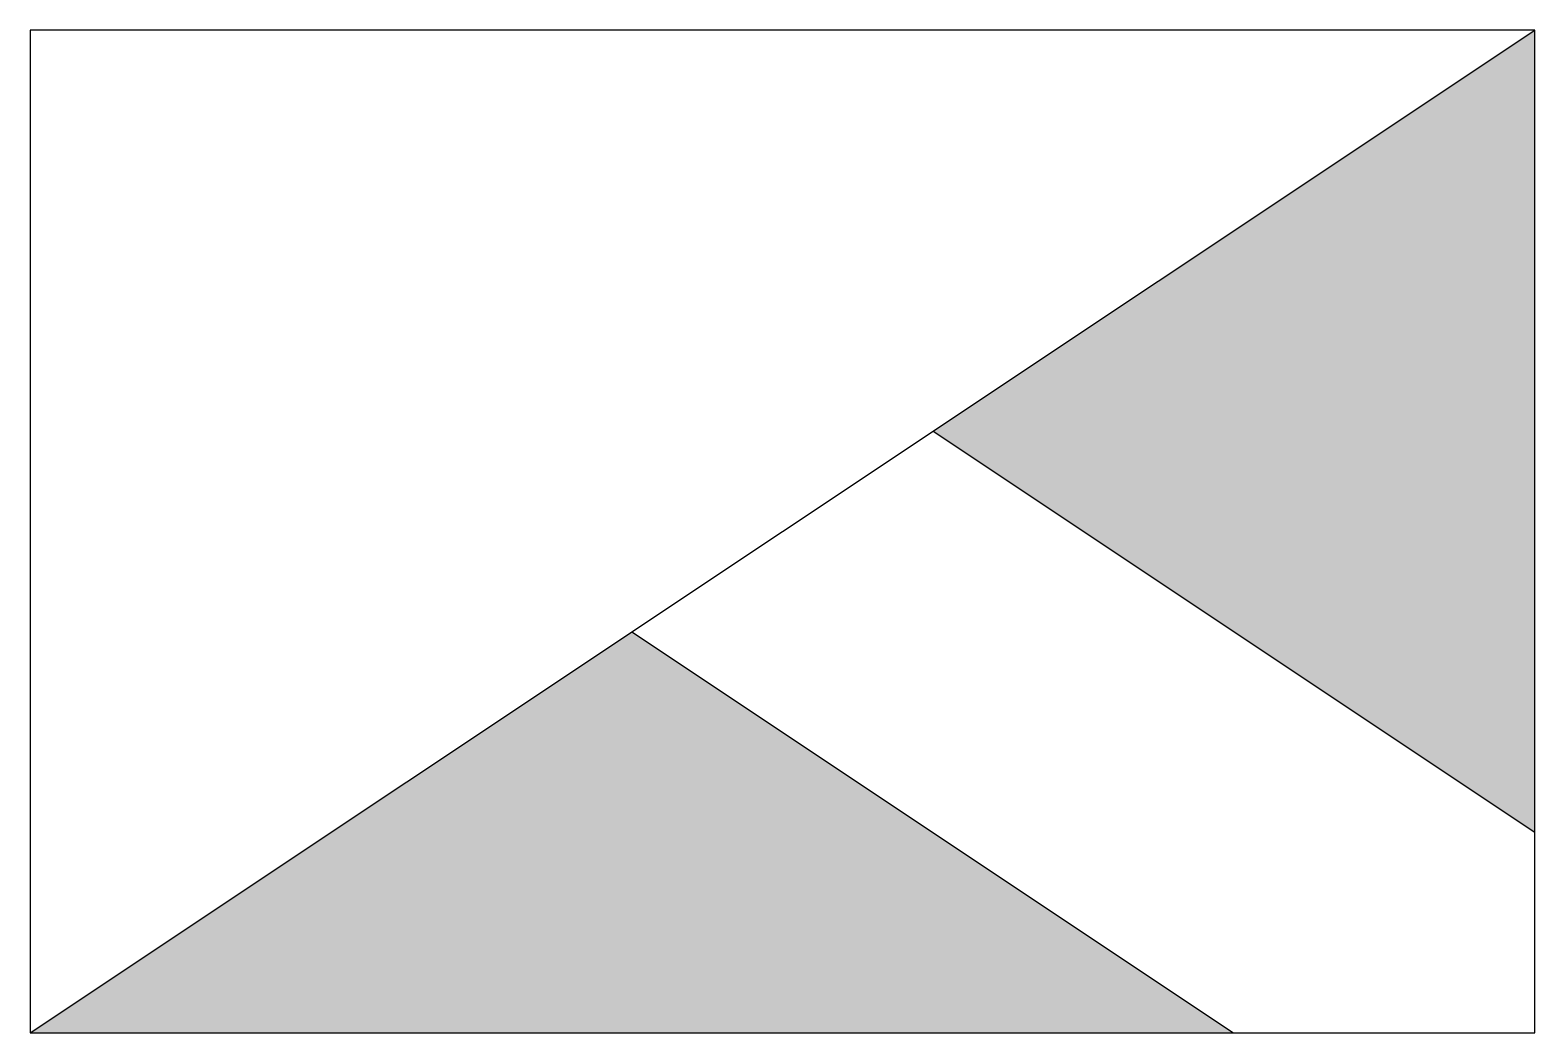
# Model space of a CAD drawing. Extents: x -1.13 to 1.12, y -0.75 to 0.75.
import ezdxf

# ---------------------------------------------------------------- set-up
doc = ezdxf.new("R2010")
doc.units = 0
doc.header["$LTSCALE"] = 0.2

msp = doc.modelspace()

# ---------------------------------------------------------------- hatches: boundary and pattern name
h = msp.add_hatch(color=256)
h.dxf.hatch_style = 1
h.paths.add_polyline_path([(1.125, 0.75), (0.2253, 0.1502), (1.125, -0.4495)])
h = msp.add_hatch(color=256)
h.dxf.hatch_style = 1
h.paths.add_polyline_path([(-0.2253, -0.1502), (-1.125, -0.75), (0.6743, -0.75)])

# ---------------------------------------------------------------- linework, layer by layer
msp.add_line((-1.125, -0.75), (1.125, 0.75))
at = {"flags": 128}
msp.add_lwpolyline([(-1.125, -0.75), (1.125, -0.75), (1.125, 0.75), (-1.125, 0.75)], close=True, dxfattribs=at)
for points in [[(0.2253, 0.1502), (1.125, -0.4495)], [(-0.2253, -0.1502), (0.6743, -0.75)]]:
    msp.add_lwpolyline(points, dxfattribs=at)

doc.saveas('drawing.dxf')
